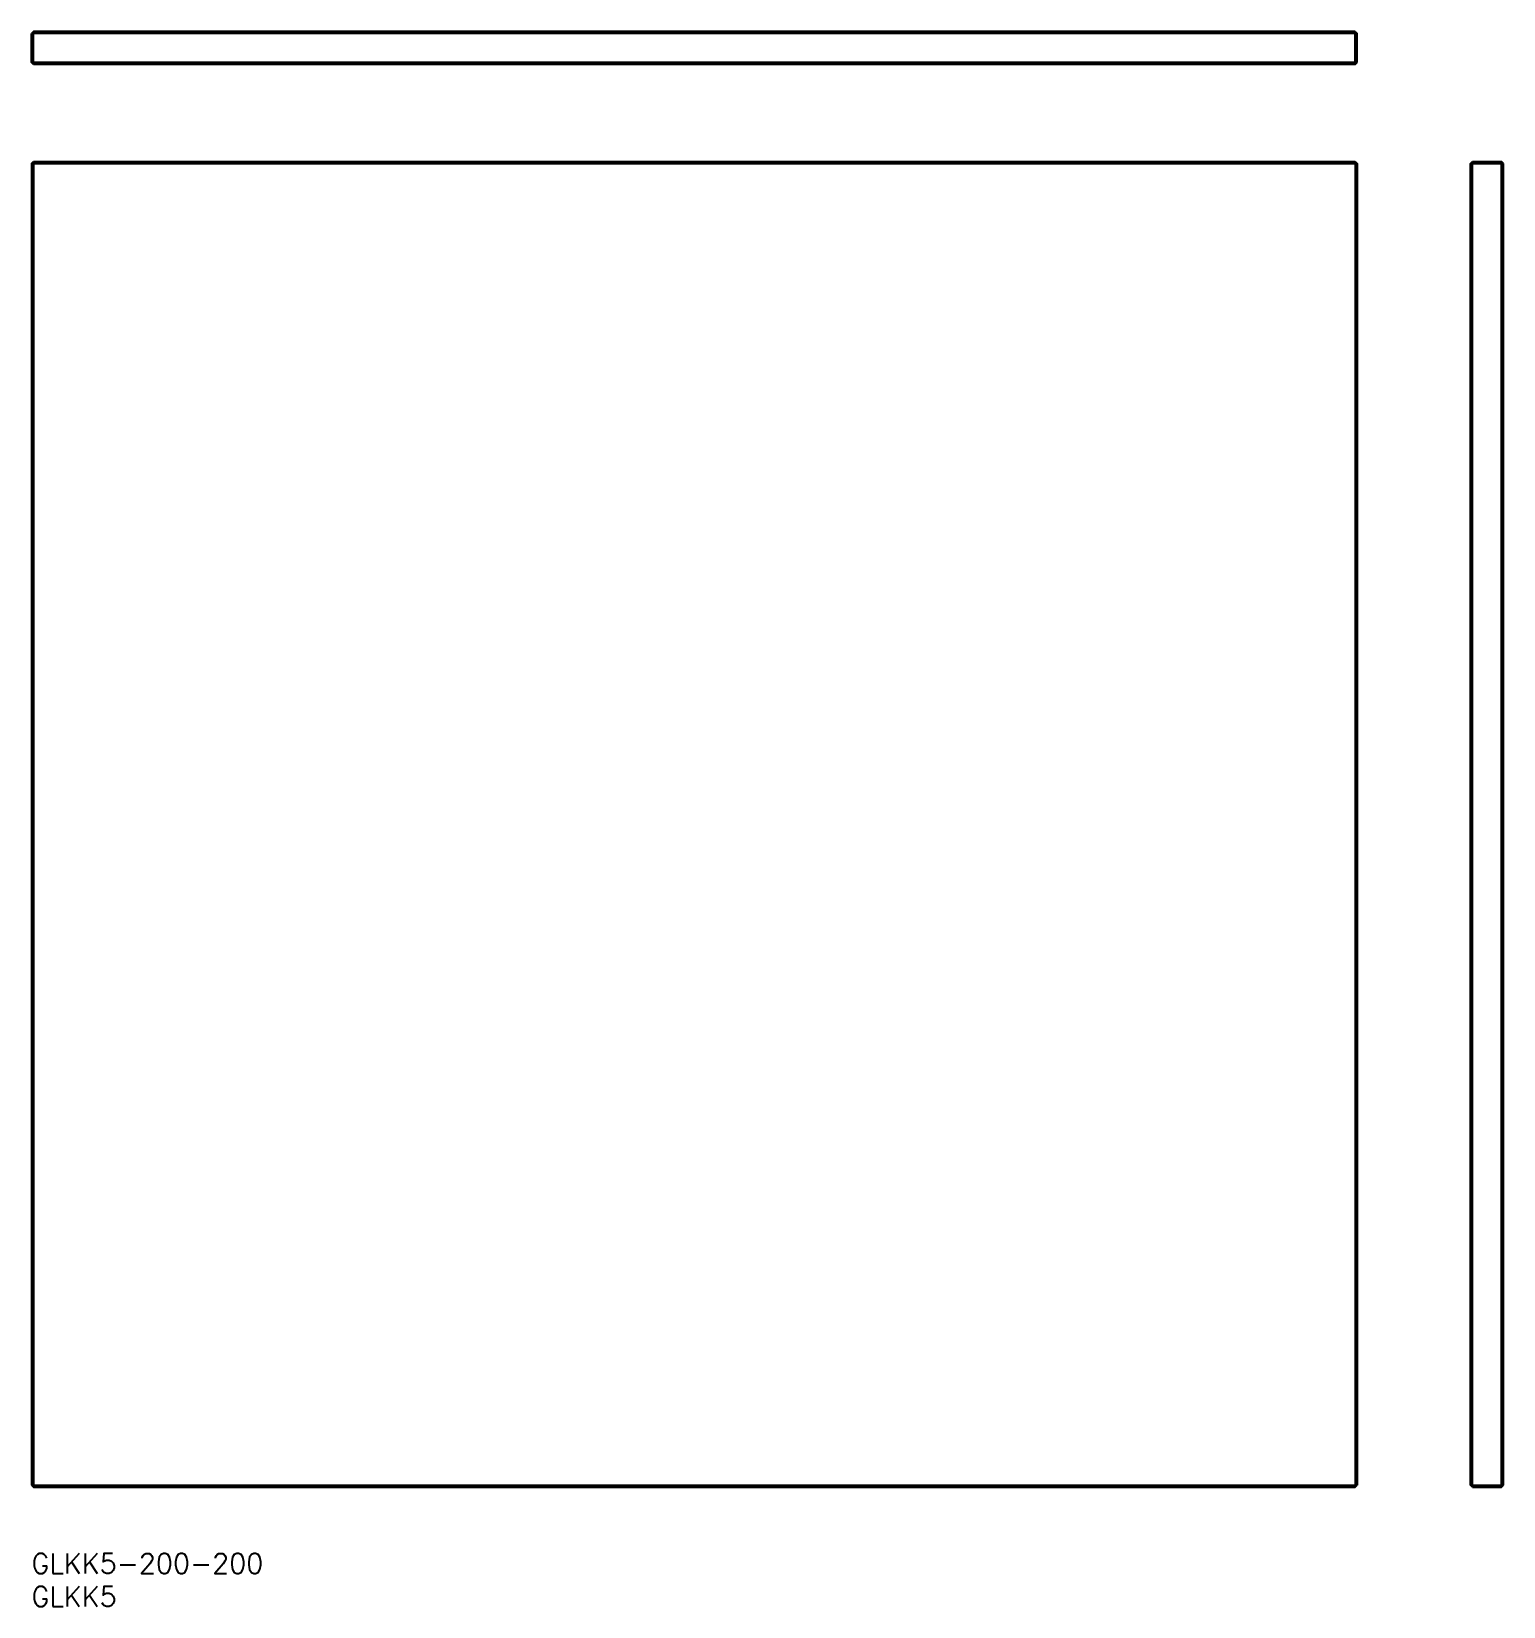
# Model space of a CAD drawing. Extents: x 0 to 222, y -8 to 230.
import ezdxf

# ---------------------------------------------------------------- set-up
doc = ezdxf.new("R2010")
doc.units = 0
doc.header["$LTSCALE"] = 0.5
doc.layers.add('MSM_CONTINUOUS', color=7, linetype='CONTINUOUS')
doc.layers.add('MSM_PART_NUMBER', color=7, linetype='CONTINUOUS')
doc.styles.get("Standard").update_dxf_attribs({"font": 'txt.shx', "height": 1, "bigfont": 'bigfont.shx'})

# ---------------------------------------------------------------- blocks, each defined once
blk = doc.blocks.new('*U14')
at = {"layer": 'MSM_PART_NUMBER'}
blk.add_text('GLKK5-200-200', height=3, dxfattribs=at).set_placement((0, -3))
blk = doc.blocks.new('*U15')
at = {"layer": 'MSM_PART_NUMBER'}
blk.add_text('GLKK5', height=3, dxfattribs=at).set_placement((0, -8))

msp = doc.modelspace()

# ---------------------------------------------------------------- linework, layer by layer
at = {"layer": 'MSM_CONTINUOUS'}
for p, q in [((0.3, 229.61), (0, 229.31)), ((0, 224.91), (0, 229.31)), ((0.3, 229.31), (0.15, 229.46)), ((199.7, 229.61), (0.3, 229.61)), ((199.7, 229.31), (0.3, 229.31)), ((0.3, 224.91), (0.3, 229.31)), ((199.7, 229.61), (200, 229.31)), ((199.7, 229.31), (199.85, 229.46)), ((199.7, 224.91), (199.7, 229.31)), ((200, 224.91), (200, 229.31)), ((0.3, 224.61), (0, 224.91)), ((0.3, 224.91), (0.15, 224.76)), ((199.7, 224.91), (0.3, 224.91)), ((199.7, 224.61), (0.3, 224.61)), ((199.7, 224.61), (200, 224.91)), ((199.7, 224.91), (199.85, 224.76)), ((0, 209.7), (0.3, 210)), ((0, 209.7), (0, 10.3)), ((0.3, 209.7), (0.15, 209.85)), ((0.3, 210), (199.7, 210)), ((0.3, 209.7), (199.7, 209.7)), ((0.3, 209.7), (0.3, 10.3)), ((199.7, 210), (200, 209.7)), ((199.7, 209.7), (199.85, 209.85)), ((199.7, 209.7), (199.7, 10.3)), ((200, 209.7), (200, 10.3)), ((217.08, 209.7), (217.38, 210)), ((217.08, 10.3), (217.08, 209.7)), ((217.38, 209.7), (217.23, 209.85)), ((217.38, 210), (221.78, 210)), ((217.38, 10.3), (217.38, 209.7)), ((217.38, 209.7), (221.78, 209.7)), ((222.08, 209.7), (221.78, 210)), ((221.78, 209.7), (221.93, 209.85)), ((221.78, 10.3), (221.78, 209.7)), ((222.08, 10.3), (222.08, 209.7)), ((0, 10.3), (0.3, 10)), ((0.3, 10.3), (0.15, 10.15)), ((0.3, 10.3), (199.7, 10.3)), ((0.3, 10), (199.7, 10)), ((199.7, 10), (200, 10.3)), ((199.7, 10.3), (199.85, 10.15)), ((217.38, 10), (217.08, 10.3)), ((217.38, 10.3), (217.23, 10.15)), ((217.38, 10.3), (221.78, 10.3)), ((217.38, 10), (221.78, 10)), ((221.78, 10), (222.08, 10.3)), ((221.78, 10.3), (221.93, 10.15))]:
    msp.add_line(p, q, dxfattribs=at)

# ---------------------------------------------------------------- block references
for name in ['*U14', '*U15']:
    msp.add_blockref(name, (0, 0), dxfattribs=at)

doc.saveas('drawing.dxf')
